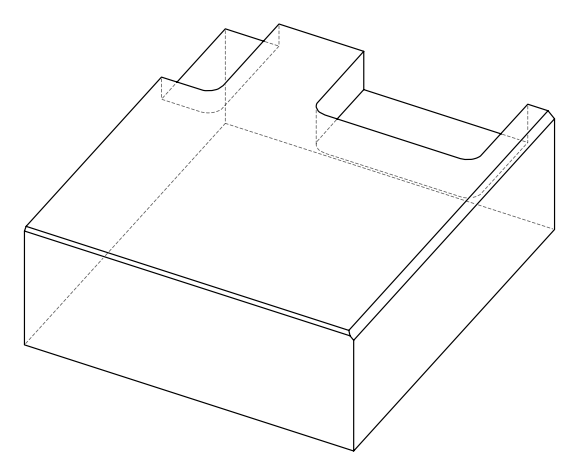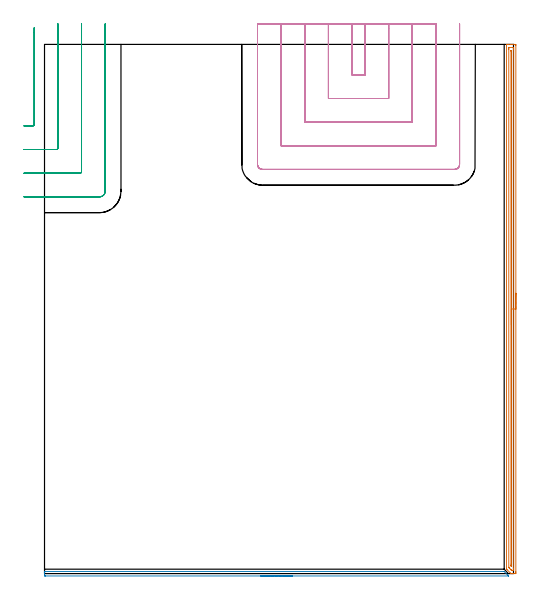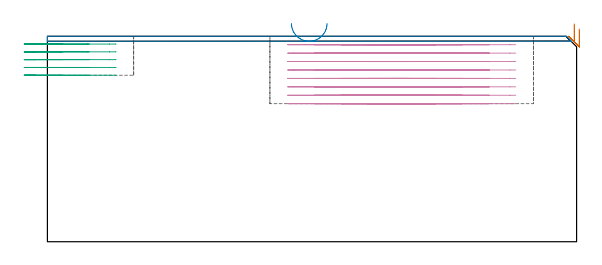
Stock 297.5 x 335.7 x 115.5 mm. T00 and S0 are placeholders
(PLAN: 4 operations, 1 tool changes, 40.4 min)
(1 AREA_MILL | FG_CHAMFER_SURFACE | UGT0205_001 | 8.19 min | 5850 mm3)
(2 AREA_MILL_1 | FG_CHAMFER_SURFACE_1 | UGT0205_001 | 2.51 min | 1146 mm3)
(3 MILL_CORNER_NOTCH_RECTANGULAR | CORNER_NOTCH_RECTANGULAR | UGT0201_094 | Follow Part, ap 5, ae 75% | 5.11 min | 112479 mm3)
(4 MILL_SLOT | SLOT_PARTIAL_RECTANGULAR | UGT0201_094 | Follow Part, ap 5, ae 75% | 24.64 min | 498755 mm3)
(TOOL UGT0205_001 | Chamfer Mill 20 x 3 x 45 deg. | D20 FL50 Z2)
(TOOL UGT0201_094 | End mill 20 mm | D20 FL38 Z4)
(OP 1 AREA_MILL)
G17 G21 G94 G90
T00 M6
G54
G17 G0 G90 X299. Y177.85 S1061 M3
G43 Z125.5 H0
Z119.6
G94 G1 Y177.812 Z118.728 F250.
Y177.698 Z117.864
Y177.509 Z117.012
Y177.247 Z116.18
Y176.913 Z115.374
Y176.51 Z114.6
Y176.042 Z113.864
Y175.51 Z113.172
Y174.921 Z112.529
Y174.278 Z111.94
Y173.586 Z111.408
Y172.85 Z110.94
Y172.076 Z110.537
Y171.27 Z110.203
Y170.438 Z109.941
Y169.586 Z109.752
Y168.722 Z109.638
Y167.85 Z109.6
Y1.185
X298.999 Y0.63 Z109.601
X298.996 Y0.295
X298.992 Y0.01 Z109.603
X298.669 Y0. Z109.926
X298.153 Z110.443
X297.796 Z110.8
X297.28 Z111.316
X296.923 Z111.671
X296.05 Z112.548
X295.905 Y0.002 Z112.693
X295.89 Y0.01 Z112.708
X295.866 Y0.034 Z112.734
X295.567 Y0.332 Z113.031
X293.431 Y2.468 Z115.168
X293.112 Y2.792 Z115.488
X293.107 Y2.8 Z115.493
X293.1 Y3.313 Z115.5
Y335.517
X293.102 Y335.69 Z115.489
X293.233 Y335.697 Z115.359
X293.371 Y335.7 Z115.228
X293.589 Z115.01
X294.304 Z114.29
X295.535 Z113.062
X296.05 Z112.544
X296.665 Z111.93
X298.411 Z110.186
X298.669 Y335.696 Z109.928
X298.993 Y335.69 Z109.604
X298.997 Y335.406 Z109.601
X298.999 Y335.07
X299. Y167.85 Z109.6
X297.586 Z111.014
Y3.313
X297.585 Y2.635 Z111.015
X297.583 Y2.419 Z111.017
X297.579 Y2.08 Z111.021
X297.571 Y2.01 Z111.029
X297.468 Y2.005 Z111.132
X297.33 Y2.002 Z111.27
X296.923 Z111.677
X296.455 Y2.004 Z112.145
X296.359 Y2.01 Z112.241
X296.166 Y2.191 Z112.434
X296.05 Y2.302 Z112.55
X295.931 Y2.419 Z112.669
X295.177 Y3.172 Z113.423
X295.037 Y3.313 Z113.563
X294.89 Y3.463 Z113.71
X294.574 Y3.787 Z114.026
X294.521 Y3.849 Z114.079
X294.519 Y3.866 Z114.081
X294.516 Y3.907 Z114.084
X294.515 Y3.992 Z114.085
X294.514 Y332.387 Z114.086
X294.515 Y333.065 Z114.085
X294.517 Y333.281 Z114.083
X294.521 Y333.62 Z114.079
X294.529 Y333.69 Z114.071
X294.632 Y333.695 Z113.968
X294.77 Y333.699 Z113.83
X296.923 Y333.7 Z111.677
X297.389 Y333.698 Z111.211
X297.541 Y333.693 Z111.059
X297.57 Y333.691 Z111.03
X297.579 Y333.638 Z111.021
X297.583 Y333.5 Z111.017
X297.584 Y333.281 Z111.016
X297.586 Y332.602 Z111.014
Y332.387
Y167.85
X296.172 Z112.428
X296.171 Y5.101 Z112.429
X296.17 Y4.979 Z112.43
X296.166 Y4.853 Z112.434
X296.157 Y4.654 Z112.443
X296.05 Y4.758 Z112.55
X295.968 Y4.843 Z112.632
X295.935 Y4.898 Z112.665
X295.933 Y4.977 Z112.667
X295.93 Y5.101 Z112.67
X295.929 Y5.225 Z112.671
X295.928 Y5.996 Z112.672
X295.929 Y331.493 Z112.671
X295.93 Y331.616 Z112.67
X295.932 Y331.658 Z112.668
X295.935 Y331.684 Z112.665
X295.95 Y331.69 Z112.65
X296.05 Y331.694 Z112.55
X296.117 Y331.693 Z112.483
X296.164 Y331.69 Z112.436
X296.167 Y331.617 Z112.433
X296.17 Y331.493 Z112.43
X296.171 Y331.369 Z112.429
X296.172 Y167.85 Z112.428
Y166.978 Z112.466
Y166.114 Z112.58
Y165.262 Z112.769
Y164.43 Z113.032
Y163.624 Z113.365
Y162.85 Z113.768
Y162.114 Z114.237
Y161.422 Z114.768
Y160.779 Z115.357
Y160.19 Z116.001
Y159.658 Z116.693
Y159.19 Z117.428
Y158.787 Z118.202
Y158.453 Z119.008
Y158.191 Z119.84
Y158.002 Z120.692
Y157.888 Z121.557
Y157.85 Z122.428
G0 Z125.5
M5
M2
(OP 2 AREA_MILL_1)
G17 G21 G94 G90
T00 M6
G54
G17 G0 G90 X157.2 Y-1.5 S1061 M3
G43 Z125.5 H0
Z122.7
G94 G1 X157.162 Z121.828 F250.
X157.048 Z120.963
X156.859 Z120.112
X156.597 Z119.28
X156.263 Z118.474
X155.86 Z117.7
X155.392 Z116.964
X154.86 Z116.272
X154.271 Z115.629
X153.628 Z115.04
X152.936 Z114.508
X152.2 Z114.04
X151.426 Z113.637
X150.62 Z113.303
X149.788 Z113.041
X148.937 Z112.852
X148.072 Z112.738
X147.2 Z112.7
X0.624
X0.435 Y-1.498 Z112.702
X0.002 Y-1.491 Z112.705
X0. Y-1.336 Z112.861
Y-0.1 Z114.095
Y0.601 Z114.801
Y0.893 Z115.093
X0.007 Y1.273 Z115.464
X0.01 Y1.297 Z115.488
X0.177 Y1.3 Z115.5
X291.099
X291.587 Y1.309 Z115.487
X291.661 Y1.24 Z115.438
X293.888 Y-0.986 Z113.21
X294.329 Y-1.429 Z112.771
X294.372 Y-1.474 Z112.725
X294.383 Y-1.494 Z112.704
X294.372 Y-1.5 Z112.7
X147.2
X146.328 Z112.738
X145.464 Z112.852
X144.612 Z113.041
X143.78 Z113.303
X142.974 Z113.637
X142.2 Z114.04
X141.464 Z114.508
X140.772 Z115.04
X140.129 Z115.629
X139.54 Z116.272
X139.009 Z116.964
X138.54 Z117.7
X138.137 Z118.474
X137.803 Z119.28
X137.541 Z120.112
X137.352 Z120.963
X137.238 Z121.828
X137.2 Z122.7
G0 Z125.5
M5
M2
(OP 3 MILL_CORNER_NOTCH_RECTANGULAR)
G17 G21 G94 G90
T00 M6
G54
G17 G0 G90 X-13. Y284. S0 M3
G43 Z125.5 H0
Z111.12
G94 G1 X-10. F250.
X-7.495 F500.
G3 X-6.5 Y284.995 R1.
G1 Y343.299
Y346.299 F250.
G0 Z125.5
X-13. Y269.
Z111.12
G1 X-10.
X7.505 F500.
G3 X8.5 Y269.995 R1.
G1 Y345.7
Y348.7 F250.
G0 Z125.5
X-13. Y254.
Z111.12
G1 X-10.
X22.504 F500.
G3 X23.5 Y254.996 R1.
G1 Y345.7
Y348.7 F250.
G0 Z125.5
X-13. Y239.
Z111.12
G1 X-10.
X34.9 F500.
G3 X38.5 Y242.6 R3.6
G1 Y345.7
Y348.7 F250.
G0 Z125.5
X-13. Y284.
Z106.74
G1 X-10.
X-7.495 F500.
G3 X-6.5 Y284.995 R1.
G1 Y343.299
Y346.299 F250.
G0 Z125.5
X-13. Y269.
Z106.74
G1 X-10.
X7.505 F500.
G3 X8.5 Y269.995 R1.
G1 Y345.7
Y348.7 F250.
G0 Z125.5
X-13. Y254.
Z106.74
G1 X-10.
X22.504 F500.
G3 X23.5 Y254.996 R1.
G1 Y345.7
Y348.7 F250.
G0 Z125.5
X-13. Y239.
Z106.74
G1 X-10.
X34.9 F500.
G3 X38.5 Y242.6 R3.6
G1 Y345.7
Y348.7 F250.
G0 Z125.5
X-13. Y284.
Z102.36
G1 X-10.
X-7.495 F500.
G3 X-6.5 Y284.995 R1.
G1 Y343.299
Y346.299 F250.
G0 Z125.5
X-13. Y269.
Z102.36
G1 X-10.
X7.505 F500.
G3 X8.5 Y269.995 R1.
G1 Y345.7
Y348.7 F250.
G0 Z125.5
X-13. Y254.
Z102.36
G1 X-10.
X22.504 F500.
G3 X23.5 Y254.996 R1.
G1 Y345.7
Y348.7 F250.
G0 Z125.5
X-13. Y239.
Z102.36
G1 X-10.
X34.9 F500.
G3 X38.5 Y242.6 R3.6
G1 Y345.7
Y348.7 F250.
G0 Z125.5
X-13. Y284.
Z97.98
G1 X-10.
X-7.495 F500.
G3 X-6.5 Y284.995 R1.
G1 Y343.299
Y346.299 F250.
G0 Z125.5
X-13. Y269.
Z97.98
G1 X-10.
X7.505 F500.
G3 X8.5 Y269.995 R1.
G1 Y345.7
Y348.7 F250.
G0 Z125.5
X-13. Y254.
Z97.98
G1 X-10.
X22.504 F500.
G3 X23.5 Y254.996 R1.
G1 Y345.7
Y348.7 F250.
G0 Z125.5
X-13. Y239.
Z97.98
G1 X-10.
X34.9 F500.
G3 X38.5 Y242.6 R3.6
G1 Y345.7
Y348.7 F250.
G0 Z125.5
X-13. Y284.
Z93.6
G1 X-10.
X-7.495 F500.
G3 X-6.5 Y284.995 R1.
G1 Y343.299
Y346.299 F250.
G0 Z125.5
X-13. Y269.
Z93.6
G1 X-10.
X7.505 F500.
G3 X8.5 Y269.995 R1.
G1 Y345.7
Y348.7 F250.
G0 Z125.5
X-13. Y254.
Z93.6
G1 X-10.
X22.504 F500.
G3 X23.5 Y254.996 R1.
G1 Y345.7
Y348.7 F250.
G0 Z125.5
X-13. Y239.
Z93.6
G1 X-10.
X34.9 F500.
G3 X38.5 Y242.6 R3.6
G1 Y345.7
Y348.7 F250.
G0 Z125.5
M5
M2
(OP 4 MILL_SLOT)
G17 G21 G94 G90
T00 M6
G54
G17 G0 G90 X195.1 Y348.7 S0 M3
G43 Z125.5 H0
Z110.762
G94 G1 Y345.7 F250.
Y316.4 F500.
X203.3
Y345.7
Y348.7 F250.
X180.1
Y345.7
Y301.4 F500.
X218.3
Y345.7
Y348.7 F250.
X165.1
Y345.7
Y286.4 F500.
X233.3
Y345.7
Y348.7 F250.
X150.1
Y345.7
Y271.4 F500.
X248.3
Y345.7
Y348.7 F250.
X135.1
Y345.7
Y259.6 F500.
G3 X138.3 Y256.4 R3.2
G1 X260.1
G3 X263.3 Y259.6 R3.2
G1 Y345.7
Y348.7 F250.
G0 X195.1 Z106.025
G1 Y345.7
Y316.4 F500.
X203.3
Y345.7
Y348.7 F250.
X180.1
Y345.7
Y301.4 F500.
X218.3
Y345.7
Y348.7 F250.
X165.1
Y345.7
Y286.4 F500.
X233.3
Y345.7
Y348.7 F250.
X150.1
Y345.7
Y271.4 F500.
X248.3
Y345.7
Y348.7 F250.
X135.1
Y345.7
Y259.6 F500.
G3 X138.3 Y256.4 R3.2
G1 X260.1
G3 X263.3 Y259.6 R3.2
G1 Y345.7
Y348.7 F250.
G0 X195.1 Z101.287
G1 Y345.7
Y316.4 F500.
X203.3
Y345.7
Y348.7 F250.
X180.1
Y345.7
Y301.4 F500.
X218.3
Y345.7
Y348.7 F250.
X165.1
Y345.7
Y286.4 F500.
X233.3
Y345.7
Y348.7 F250.
X150.1
Y345.7
Y271.4 F500.
X248.3
Y345.7
Y348.7 F250.
X135.1
Y345.7
Y259.6 F500.
G3 X138.3 Y256.4 R3.2
G1 X260.1
G3 X263.3 Y259.6 R3.2
G1 Y345.7
Y348.7 F250.
G0 X195.1 Z96.55
G1 Y345.7
Y316.4 F500.
X203.3
Y345.7
Y348.7 F250.
X180.1
Y345.7
Y301.4 F500.
X218.3
Y345.7
Y348.7 F250.
X165.1
Y345.7
Y286.4 F500.
X233.3
Y345.7
Y348.7 F250.
X150.1
Y345.7
Y271.4 F500.
X248.3
Y345.7
Y348.7 F250.
X135.1
Y345.7
Y259.6 F500.
G3 X138.3 Y256.4 R3.2
G1 X260.1
G3 X263.3 Y259.6 R3.2
G1 Y345.7
Y348.7 F250.
G0 X195.1 Z91.812
G1 Y345.7
Y316.4 F500.
X203.3
Y345.7
Y348.7 F250.
X180.1
Y345.7
Y301.4 F500.
X218.3
Y345.7
Y348.7 F250.
X165.1
Y345.7
Y286.4 F500.
X233.3
Y345.7
Y348.7 F250.
X150.1
Y345.7
Y271.4 F500.
X248.3
Y345.7
Y348.7 F250.
X135.1
Y345.7
Y259.6 F500.
G3 X138.3 Y256.4 R3.2
G1 X260.1
G3 X263.3 Y259.6 R3.2
G1 Y345.7
Y348.7 F250.
G0 X195.1 Z87.075
G1 Y345.7
Y316.4 F500.
X203.3
Y345.7
Y348.7 F250.
X180.1
Y345.7
Y301.4 F500.
X218.3
Y345.7
Y348.7 F250.
X165.1
Y345.7
Y286.4 F500.
X233.3
Y345.7
Y348.7 F250.
X150.1
Y345.7
Y271.4 F500.
X248.3
Y345.7
Y348.7 F250.
X135.1
Y345.7
Y259.6 F500.
G3 X138.3 Y256.4 R3.2
G1 X260.1
G3 X263.3 Y259.6 R3.2
G1 Y345.7
Y348.7 F250.
G0 X195.1 Z82.337
G1 Y345.7
Y316.4 F500.
X203.3
Y345.7
Y348.7 F250.
X180.1
Y345.7
Y301.4 F500.
X218.3
Y345.7
Y348.7 F250.
X165.1
Y345.7
Y286.4 F500.
X233.3
Y345.7
Y348.7 F250.
X150.1
Y345.7
Y271.4 F500.
X248.3
Y345.7
Y348.7 F250.
X135.1
Y345.7
Y259.6 F500.
G3 X138.3 Y256.4 R3.2
G1 X260.1
G3 X263.3 Y259.6 R3.2
G1 Y345.7
Y348.7 F250.
G0 X195.1 Z77.6
G1 Y345.7
Y316.4 F500.
X203.3
Y345.7
Y348.7 F250.
X180.1
Y345.7
Y301.4 F500.
X218.3
Y345.7
Y348.7 F250.
X165.1
Y345.7
Y286.4 F500.
X233.3
Y345.7
Y348.7 F250.
X150.1
Y345.7
Y271.4 F500.
X248.3
Y345.7
Y348.7 F250.
X135.1
Y345.7
Y259.6 F500.
G3 X138.3 Y256.4 R3.2
G1 X260.1
G3 X263.3 Y259.6 R3.2
G1 Y345.7
Y348.7 F250.
G0 Z125.5
M5
M2
